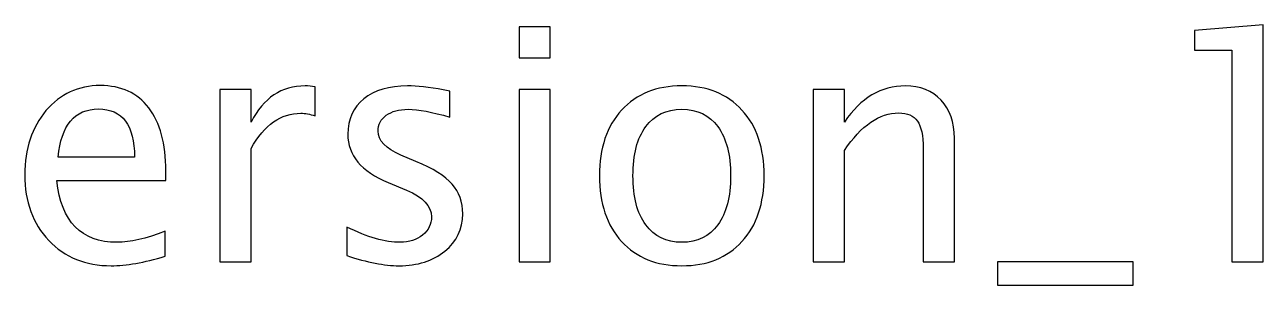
# Model space of a CAD drawing. Header units: centimetres. Extents: x -201 to 63, y -83 to 73.
# Drawn here: x 43.05 to 63.18, y 68.29 to 72.53 of the extents above; entities that cross this region are included whole.
import ezdxf

# ---------------------------------------------------------------- set-up
doc = ezdxf.new("R2010")
doc.units = ezdxf.units.CM
doc.header["$MEASUREMENT"] = 0
doc.layers.add('Layer 1', color=7, linetype='Continuous')

msp = doc.modelspace()

# ---------------------------------------------------------------- linework, layer by layer
at = {"layer": 'Layer 1'}
for points, knots in [([(51.08666, 71.98832), (51.08666, 71.98832), (51.08666, 72.49632), (51.08666, 72.49632), (51.08666, 72.49632), (51.08666, 72.49632), (51.59466, 72.49632), (51.59466, 72.49632), (51.59466, 72.49632), (51.59466, 72.49632), (51.59466, 71.98832), (51.59466, 71.98832), (51.59466, 71.98832), (51.59466, 71.98832), (51.08666, 71.98832), (51.08666, 71.98832)], [0, 0, 0, 0, 0.2, 0.2, 0.2, 0.2, 0.4, 0.4, 0.4, 0.4, 0.6, 0.6, 0.6, 0.6, 1, 1, 1, 1]), ([(62.67541, 68.67044), (62.67541, 68.67044), (62.67541, 72.11532), (62.67541, 72.11532), (62.67541, 72.11532), (62.67541, 72.11532), (62.06687, 72.11532), (62.06687, 72.11532), (62.06687, 72.11532), (62.06687, 72.11532), (62.06687, 72.43282), (62.06687, 72.43282), (62.06687, 72.43282), (62.06687, 72.43282), (63.18341, 72.52807), (63.18341, 72.52807), (63.18341, 72.52807), (63.18341, 72.52807), (63.18341, 68.67044), (63.18341, 68.67044), (63.18341, 68.67044), (63.18341, 68.67044), (62.67541, 68.67044), (62.67541, 68.67044)], [0, 0, 0, 0, 0.14285714, 0.14285714, 0.14285714, 0.14285714, 0.28571429, 0.28571429, 0.28571429, 0.28571429, 0.42857143, 0.42857143, 0.42857143, 0.42857143, 0.57142857, 0.57142857, 0.57142857, 0.57142857, 0.71428571, 0.71428571, 0.71428571, 0.71428571, 1, 1, 1, 1]), ([(45.33374, 68.7604), (44.99243, 68.65809), (44.7005, 68.60694), (44.45709, 68.60694), (44.45709, 68.60694), (44.04169, 68.60694), (43.70391, 68.74452), (43.44373, 69.01881), (43.44373, 69.01881), (43.18356, 69.29309), (43.05303, 69.64852), (43.05303, 70.08596), (43.05303, 70.08596), (43.05303, 70.51018), (43.16768, 70.85855), (43.39787, 71.13107), (43.39787, 71.13107), (43.62806, 71.40271), (43.92263, 71.53853), (44.28158, 71.53853), (44.28158, 71.53853), (44.62113, 71.53853), (44.88395, 71.4177), (45.06916, 71.17605), (45.06916, 71.17605), (45.25436, 70.93439), (45.34697, 70.5922), (45.34697, 70.14858), (45.34697, 70.14858), (45.34697, 70.14858), (45.34432, 69.99336), (45.34432, 69.99336), (45.34432, 69.99336), (45.34432, 69.99336), (43.57161, 69.99336), (43.57161, 69.99336), (43.57161, 69.99336), (43.6457, 69.32308), (43.9729, 68.98794), (44.55234, 68.98794), (44.55234, 68.98794), (44.76489, 68.98794), (45.02506, 69.04791), (45.33374, 69.16786), (45.33374, 69.16786), (45.33374, 69.16786), (45.33374, 68.7604), (45.33374, 68.7604)], [0, 0, 0, 0, 0.07692308, 0.07692308, 0.07692308, 0.07692308, 0.15384615, 0.15384615, 0.15384615, 0.15384615, 0.23076923, 0.23076923, 0.23076923, 0.23076923, 0.30769231, 0.30769231, 0.30769231, 0.30769231, 0.38461538, 0.38461538, 0.38461538, 0.38461538, 0.46153846, 0.46153846, 0.46153846, 0.46153846, 0.53846154, 0.53846154, 0.53846154, 0.53846154, 0.61538462, 0.61538462, 0.61538462, 0.61538462, 0.69230769, 0.69230769, 0.69230769, 0.69230769, 0.76923077, 0.76923077, 0.76923077, 0.76923077, 0.84615385, 0.84615385, 0.84615385, 0.84615385, 1, 1, 1, 1]), ([(46.22362, 68.67044), (46.22362, 68.67044), (46.22362, 71.47503), (46.22362, 71.47503), (46.22362, 71.47503), (46.22362, 71.47503), (46.73162, 71.47503), (46.73162, 71.47503), (46.73162, 71.47503), (46.73162, 71.47503), (46.73162, 70.94498), (46.73162, 70.94498), (46.73162, 70.94498), (46.93359, 71.33744), (47.22639, 71.53323), (47.61092, 71.53323), (47.61092, 71.53323), (47.66295, 71.53323), (47.71764, 71.52882), (47.77408, 71.52), (47.77408, 71.52), (47.77408, 71.52), (47.77408, 71.04464), (47.77408, 71.04464), (47.77408, 71.04464), (47.68589, 71.07374), (47.60827, 71.08873), (47.54125, 71.08873), (47.54125, 71.08873), (47.21845, 71.08873), (46.94858, 70.89823), (46.73162, 70.51635), (46.73162, 70.51635), (46.73162, 70.51635), (46.73162, 68.67044), (46.73162, 68.67044), (46.73162, 68.67044), (46.73162, 68.67044), (46.22362, 68.67044), (46.22362, 68.67044)], [0, 0, 0, 0, 0.09090909, 0.09090909, 0.09090909, 0.09090909, 0.18181818, 0.18181818, 0.18181818, 0.18181818, 0.27272727, 0.27272727, 0.27272727, 0.27272727, 0.36363636, 0.36363636, 0.36363636, 0.36363636, 0.45454545, 0.45454545, 0.45454545, 0.45454545, 0.54545455, 0.54545455, 0.54545455, 0.54545455, 0.63636364, 0.63636364, 0.63636364, 0.63636364, 0.72727273, 0.72727273, 0.72727273, 0.72727273, 0.81818182, 0.81818182, 0.81818182, 0.81818182, 1, 1, 1, 1]), ([(48.28825, 68.77098), (48.28825, 68.77098), (48.28825, 69.23665), (48.28825, 69.23665), (48.28825, 69.23665), (48.62074, 69.07084), (48.90914, 68.98794), (49.1552, 68.98794), (49.1552, 68.98794), (49.3016, 68.98794), (49.42331, 69.02763), (49.51944, 69.107), (49.51944, 69.107), (49.61558, 69.1855), (49.66408, 69.28427), (49.66408, 69.40334), (49.66408, 69.40334), (49.66408, 69.57708), (49.52915, 69.72084), (49.25927, 69.83461), (49.25927, 69.83461), (49.25927, 69.83461), (48.96205, 69.96073), (48.96205, 69.96073), (48.96205, 69.96073), (48.52373, 70.14241), (48.30412, 70.40523), (48.30412, 70.74654), (48.30412, 70.74654), (48.30412, 70.99084), (48.39055, 71.1831), (48.56342, 71.32333), (48.56342, 71.32333), (48.73628, 71.46356), (48.97352, 71.53323), (49.27426, 71.53323), (49.27426, 71.53323), (49.43037, 71.53323), (49.6244, 71.51207), (49.85458, 71.46885), (49.85458, 71.46885), (49.85458, 71.46885), (49.96042, 71.44857), (49.96042, 71.44857), (49.96042, 71.44857), (49.96042, 71.44857), (49.96042, 71.02523), (49.96042, 71.02523), (49.96042, 71.02523), (49.67731, 71.1099), (49.45153, 71.15223), (49.28308, 71.15223), (49.28308, 71.15223), (49.13492, 71.15223), (49.01762, 71.1196), (48.92854, 71.05522), (48.92854, 71.05522), (48.84035, 70.99084), (48.79625, 70.90441), (48.79625, 70.79593), (48.79625, 70.79593), (48.79625, 70.64335), (48.91972, 70.51371), (49.16755, 70.40875), (49.16755, 70.40875), (49.16755, 70.40875), (49.41185, 70.30557), (49.41185, 70.30557), (49.41185, 70.30557), (49.68878, 70.18915), (49.88457, 70.06568), (49.99922, 69.93603), (49.99922, 69.93603), (50.11476, 69.80639), (50.17208, 69.64411), (50.17208, 69.45008), (50.17208, 69.45008), (50.17208, 69.20402), (50.07507, 69.00205), (49.88016, 68.84418), (49.88016, 68.84418), (49.68613, 68.68632), (49.43742, 68.60694), (49.13492, 68.60694), (49.13492, 68.60694), (48.90208, 68.60694), (48.62074, 68.66162), (48.28825, 68.77098)], [0, 0, 0, 0, 0.04347826, 0.04347826, 0.04347826, 0.04347826, 0.08695652, 0.08695652, 0.08695652, 0.08695652, 0.13043478, 0.13043478, 0.13043478, 0.13043478, 0.17391304, 0.17391304, 0.17391304, 0.17391304, 0.2173913, 0.2173913, 0.2173913, 0.2173913, 0.26086957, 0.26086957, 0.26086957, 0.26086957, 0.30434783, 0.30434783, 0.30434783, 0.30434783, 0.34782609, 0.34782609, 0.34782609, 0.34782609, 0.39130435, 0.39130435, 0.39130435, 0.39130435, 0.43478261, 0.43478261, 0.43478261, 0.43478261, 0.47826087, 0.47826087, 0.47826087, 0.47826087, 0.52173913, 0.52173913, 0.52173913, 0.52173913, 0.56521739, 0.56521739, 0.56521739, 0.56521739, 0.60869565, 0.60869565, 0.60869565, 0.60869565, 0.65217391, 0.65217391, 0.65217391, 0.65217391, 0.69565217, 0.69565217, 0.69565217, 0.69565217, 0.73913043, 0.73913043, 0.73913043, 0.73913043, 0.7826087, 0.7826087, 0.7826087, 0.7826087, 0.82608696, 0.82608696, 0.82608696, 0.82608696, 0.86956522, 0.86956522, 0.86956522, 0.86956522, 0.91304348, 0.91304348, 0.91304348, 0.91304348, 1, 1, 1, 1]), ([(51.08666, 68.67044), (51.08666, 68.67044), (51.08666, 71.47503), (51.08666, 71.47503), (51.08666, 71.47503), (51.08666, 71.47503), (51.59466, 71.47503), (51.59466, 71.47503), (51.59466, 71.47503), (51.59466, 71.47503), (51.59466, 68.67044), (51.59466, 68.67044), (51.59466, 68.67044), (51.59466, 68.67044), (51.08666, 68.67044), (51.08666, 68.67044)], [0, 0, 0, 0, 0.2, 0.2, 0.2, 0.2, 0.4, 0.4, 0.4, 0.4, 0.6, 0.6, 0.6, 0.6, 1, 1, 1, 1]), ([(53.73249, 68.60694), (53.32062, 68.60694), (52.9943, 68.73835), (52.75442, 69.00117), (52.75442, 69.00117), (52.51364, 69.26399), (52.3937, 69.62118), (52.3937, 70.07185), (52.3937, 70.07185), (52.3937, 70.52164), (52.51364, 70.87795), (52.75442, 71.13989), (52.75442, 71.13989), (52.9943, 71.40182), (53.32062, 71.53323), (53.73249, 71.53323), (53.73249, 71.53323), (54.14436, 71.53323), (54.47068, 71.40182), (54.71057, 71.13989), (54.71057, 71.13989), (54.95134, 70.87795), (55.07129, 70.52164), (55.07129, 70.07185), (55.07129, 70.07185), (55.07129, 69.62118), (54.95134, 69.26399), (54.71057, 69.00117), (54.71057, 69.00117), (54.47068, 68.73835), (54.14436, 68.60694), (53.73249, 68.60694)], [0, 0, 0, 0, 0.11111111, 0.11111111, 0.11111111, 0.11111111, 0.22222222, 0.22222222, 0.22222222, 0.22222222, 0.33333333, 0.33333333, 0.33333333, 0.33333333, 0.44444444, 0.44444444, 0.44444444, 0.44444444, 0.55555556, 0.55555556, 0.55555556, 0.55555556, 0.66666667, 0.66666667, 0.66666667, 0.66666667, 0.77777778, 0.77777778, 0.77777778, 0.77777778, 1, 1, 1, 1]), ([(55.8668, 68.67044), (55.8668, 68.67044), (55.8668, 71.47503), (55.8668, 71.47503), (55.8668, 71.47503), (55.8668, 71.47503), (56.3748, 71.47503), (56.3748, 71.47503), (56.3748, 71.47503), (56.3748, 71.47503), (56.3748, 70.94498), (56.3748, 70.94498), (56.3748, 70.94498), (56.64379, 71.33744), (56.97364, 71.53323), (57.36346, 71.53323), (57.36346, 71.53323), (57.60864, 71.53323), (57.80355, 71.4565), (57.94731, 71.30216), (57.94731, 71.30216), (58.09107, 71.14871), (58.16339, 70.94145), (58.16339, 70.68216), (58.16339, 70.68216), (58.16339, 70.68216), (58.16339, 68.67044), (58.16339, 68.67044), (58.16339, 68.67044), (58.16339, 68.67044), (57.65538, 68.67044), (57.65538, 68.67044), (57.65538, 68.67044), (57.65538, 68.67044), (57.65538, 70.51635), (57.65538, 70.51635), (57.65538, 70.51635), (57.65538, 70.72449), (57.62452, 70.87266), (57.56366, 70.96085), (57.56366, 70.96085), (57.50193, 71.04993), (57.4005, 71.09402), (57.25851, 71.09402), (57.25851, 71.09402), (56.9463, 71.09402), (56.65173, 70.8903), (56.3748, 70.48284), (56.3748, 70.48284), (56.3748, 70.48284), (56.3748, 68.67044), (56.3748, 68.67044), (56.3748, 68.67044), (56.3748, 68.67044), (55.8668, 68.67044), (55.8668, 68.67044)], [0, 0, 0, 0, 0.06666667, 0.06666667, 0.06666667, 0.06666667, 0.13333333, 0.13333333, 0.13333333, 0.13333333, 0.2, 0.2, 0.2, 0.2, 0.26666667, 0.26666667, 0.26666667, 0.26666667, 0.33333333, 0.33333333, 0.33333333, 0.33333333, 0.4, 0.4, 0.4, 0.4, 0.46666667, 0.46666667, 0.46666667, 0.46666667, 0.53333333, 0.53333333, 0.53333333, 0.53333333, 0.6, 0.6, 0.6, 0.6, 0.66666667, 0.66666667, 0.66666667, 0.66666667, 0.73333333, 0.73333333, 0.73333333, 0.73333333, 0.8, 0.8, 0.8, 0.8, 0.86666667, 0.86666667, 0.86666667, 0.86666667, 1, 1, 1, 1]), ([(43.59807, 70.37436), (43.59807, 70.37436), (44.83632, 70.37436), (44.83632, 70.37436), (44.83632, 70.37436), (44.83632, 70.89647), (44.64141, 71.15752), (44.25248, 71.15752), (44.25248, 71.15752), (43.86089, 71.15752), (43.64305, 70.89647), (43.59807, 70.37436)], [0, 0, 0, 0, 0.25, 0.25, 0.25, 0.25, 0.5, 0.5, 0.5, 0.5, 1, 1, 1, 1]), ([(53.73161, 68.98794), (53.98297, 68.98794), (54.17876, 69.08231), (54.3181, 69.27193), (54.3181, 69.27193), (54.45657, 69.46066), (54.52624, 69.72789), (54.52624, 70.07185), (54.52624, 70.07185), (54.52624, 70.41493), (54.45657, 70.68127), (54.3181, 70.87001), (54.3181, 70.87001), (54.17876, 71.05787), (53.98297, 71.15223), (53.73161, 71.15223), (53.73161, 71.15223), (53.47937, 71.15223), (53.28358, 71.05787), (53.146, 70.87001), (53.146, 70.87001), (53.00753, 70.68127), (52.93874, 70.41493), (52.93874, 70.07185), (52.93874, 70.07185), (52.93874, 69.72789), (53.00753, 69.46066), (53.146, 69.27193), (53.146, 69.27193), (53.28358, 69.08231), (53.47937, 68.98794), (53.73161, 68.98794)], [0, 0, 0, 0, 0.11111111, 0.11111111, 0.11111111, 0.11111111, 0.22222222, 0.22222222, 0.22222222, 0.22222222, 0.33333333, 0.33333333, 0.33333333, 0.33333333, 0.44444444, 0.44444444, 0.44444444, 0.44444444, 0.55555556, 0.55555556, 0.55555556, 0.55555556, 0.66666667, 0.66666667, 0.66666667, 0.66666667, 0.77777778, 0.77777778, 0.77777778, 0.77777778, 1, 1, 1, 1]), ([(58.86541, 68.28944), (58.86541, 68.28944), (58.86541, 68.67044), (58.86541, 68.67044), (58.86541, 68.67044), (58.86541, 68.67044), (61.06674, 68.67044), (61.06674, 68.67044), (61.06674, 68.67044), (61.06674, 68.67044), (61.06674, 68.28944), (61.06674, 68.28944), (61.06674, 68.28944), (61.06674, 68.28944), (58.86541, 68.28944), (58.86541, 68.28944)], [0, 0, 0, 0, 0.2, 0.2, 0.2, 0.2, 0.4, 0.4, 0.4, 0.4, 0.6, 0.6, 0.6, 0.6, 1, 1, 1, 1])]:
    msp.add_open_spline(points, degree=3, knots=knots, dxfattribs=at)

doc.saveas('drawing.dxf')
